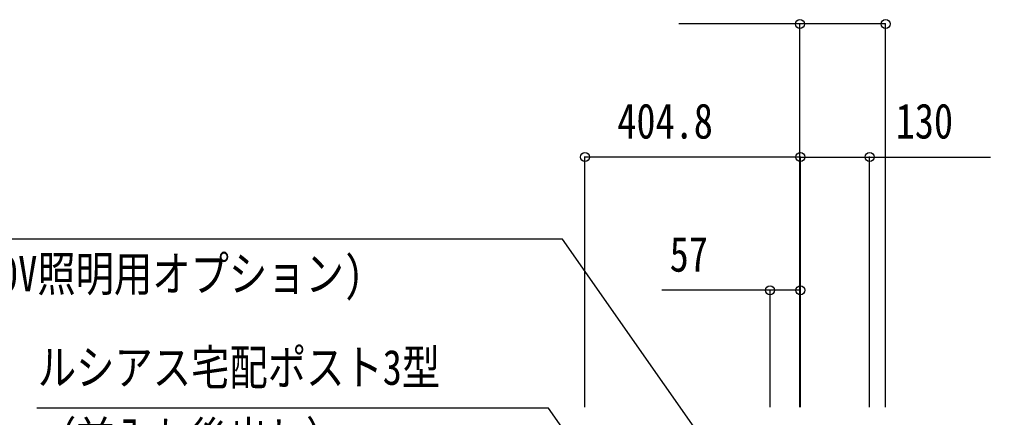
# Model space of a CAD drawing. Units: millimetres, scale not verified. Extents: x -8418 to 8410, y -5948 to 5940.
# Drawn here: x -6177 to -4353, y 2543 to 3290 of the extents above; entities that cross this region are included whole.
import ezdxf
from ezdxf.enums import TextEntityAlignment as Align

# ---------------------------------------------------------------- set-up
doc = ezdxf.new("R2010")
doc.units = ezdxf.units.MM
doc.header["$LTSCALE"] = 30
doc.layers.add('0-5_YKK_D', color=6, linetype='Continuous')
doc.styles.add('ＭＳ ゴシック', font='')
doc.styles.get('ＭＳ ゴシック').set_extended_font_data('MS Gothic')

msp = doc.modelspace()

# ---------------------------------------------------------------- linework, layer by layer
at = {"layer": '0-5_YKK_D'}
for p, q in [((-4711.16, 2562.4), (-4711.16, 3282.9)), ((-4550.16, 2562.4), (-4550.16, 3282.9)), ((-5114.96, 2562.4), (-5114.96, 3032.9)), ((-4710.16, 3031.9), (-5114.96, 3031.9)), ((-4710.16, 2562.4), (-4710.16, 3032.9)), ((-4710.16, 2562.4), (-4710.16, 3032.9)), ((-4580.16, 2562.4), (-4580.16, 3032.9)), ((-4767.16, 2562.4), (-4767.16, 2782.9)), ((-4710.16, 2562.4), (-4710.16, 2782.9))]:
    msp.add_line(p, q, dxfattribs=at)
for points in [[(-4550.16, 3281.9), (-4711.16, 3281.9), (-4938.36, 3281.9)], [(-4710.16, 3031.9), (-4580.16, 3031.9), (-4352.96, 3031.9)], [(-4754.41, 2302.83), (-4773.91, 2330.68), (-5156.93, 2877.69), (-6832.19, 2877.69)], [(-4710.16, 2781.9), (-4767.16, 2781.9), (-4970.76, 2781.9)], [(-4854.07, 2090.4), (-4873.57, 2118.25), (-5183.19, 2560.43), (-6144.58, 2560.43)]]:
    msp.add_lwpolyline(points, dxfattribs=at)
for centre in [(-4711.16, 3281.9), (-4550.16, 3281.9), (-5114.96, 3031.9), (-4710.16, 3031.9), (-4710.16, 3031.9), (-4580.16, 3031.9), (-4767.16, 2781.9), (-4710.16, 2781.9)]:
    msp.add_circle(centre, 8.5, dxfattribs=at)

# ---------------------------------------------------------------- texts
at = {"layer": '0-5_YKK_D', "style": 'ＭＳ ゴシック', "width": 0.8}
for s, p in [('404.8', (-5054.16, 3046.9)), ('130', (-4531.16, 3046.9)), ('57', (-4955.76, 2796.9)), ('(演出照明タイプ100V照明用オプション)', (-6827.29, 2760.15)), ('ルシアス宅配ポスト3型', (-6142.8, 2584.34)), ('（前入れ後出し）', (-6142.8, 2449.34))]:
    msp.add_text(s, height=65.98, dxfattribs=at).set_placement(p, align=Align.BOTTOM_LEFT)

doc.saveas('drawing.dxf')
